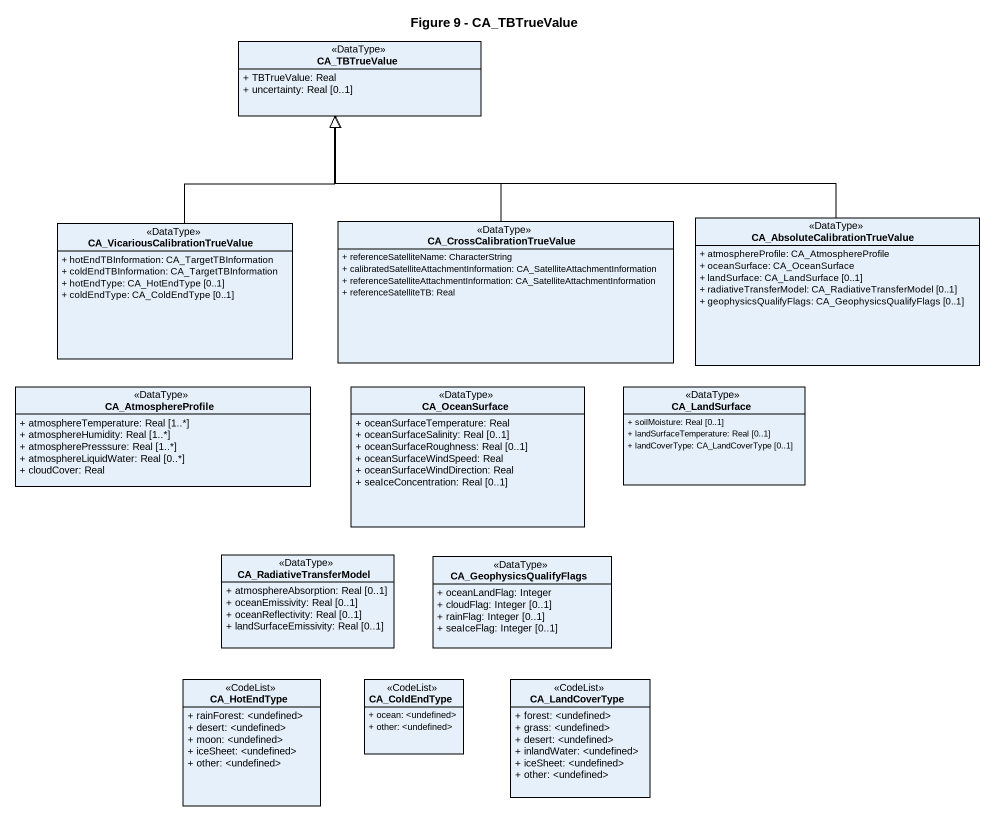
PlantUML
@startuml
title Figure 9 - CA_TBTrueValue
hide circle
hide empty members
skinparam classAttributeIconSize 0
class CA_TBTrueValue <<DataType>> {
  + TBTrueValue: Real
  + uncertainty: Real [0..1]
}
class "CA_VicariousCalibrationTrueValue" as CA_VicariousCalibrationTrueV <<DataType>> {
  + hotEndTBInformation: CA_TargetTBInformation
  + coldEndTBInformation: CA_TargetTBInformation
  + hotEndType: CA_HotEndType [0..1]
  + coldEndType: CA_ColdEndType [0..1]
}
class CA_CrossCalibrationTrueValue <<DataType>> {
  + referenceSatelliteName: CharacterString
  + calibratedSatelliteAttachmentInformation: CA_SatelliteAttachmentInformation
  + referenceSatelliteAttachmentInformation: CA_SatelliteAttachmentInformation
  + referenceSatelliteTB: Real
}
class "CA_AbsoluteCalibrationTrueValue" as CA_AbsoluteCalibrationTrueVa <<DataType>> {
  + atmosphereProfile: CA_AtmosphereProfile
  + oceanSurface: CA_OceanSurface
  + landSurface: CA_LandSurface [0..1]
  + radiativeTransferModel: CA_RadiativeTransferModel [0..1]
  + geophysicsQualifyFlags: CA_GeophysicsQualifyFlags [0..1]
}
class CA_AtmosphereProfile <<DataType>> {
  + atmosphereTemperature: Real [1..*]
  + atmosphereHumidity: Real [1..*]
  + atmospherePresssure: Real [1..*]
  + atmosphereLiquidWater: Real [0..*]
  + cloudCover: Real
}
class CA_OceanSurface <<DataType>> {
  + oceanSurfaceTemperature: Real
  + oceanSurfaceSalinity: Real [0..1]
  + oceanSurfaceRoughness: Real [0..1]
  + oceanSurfaceWindSpeed: Real
  + oceanSurfaceWindDirection: Real
  + seaIceConcentration: Real [0..1]
}
class CA_LandSurface <<DataType>> {
  + soilMoisture: Real [0..1]
  + landSurfaceTemperature: Real [0..1]
  + landCoverType: CA_LandCoverType [0..1]
}
class CA_RadiativeTransferModel <<DataType>> {
  + atmosphereAbsorption: Real [0..1]
  + oceanEmissivity: Real [0..1]
  + oceanReflectivity: Real [0..1]
  + landSurfaceEmissivity: Real [0..1]
}
class CA_GeophysicsQualifyFlags <<DataType>> {
  + oceanLandFlag: Integer
  + cloudFlag: Integer [0..1]
  + rainFlag: Integer [0..1]
  + seaIceFlag: Integer [0..1]
}
class CA_HotEndType <<CodeList>> {
  + rainForest: <undefined>
  + desert: <undefined>
  + moon: <undefined>
  + iceSheet: <undefined>
  + other: <undefined>
}
class CA_ColdEndType <<CodeList>> {
  + ocean: <undefined>
  + other: <undefined>
}
class CA_LandCoverType <<CodeList>> {
  + forest: <undefined>
  + grass: <undefined>
  + desert: <undefined>
  + inlandWater: <undefined>
  + iceSheet: <undefined>
  + other: <undefined>
}
CA_VicariousCalibrationTrueV -up-|> CA_TBTrueValue
CA_CrossCalibrationTrueValue -up-|> CA_TBTrueValue
CA_AbsoluteCalibrationTrueVa -left-|> CA_TBTrueValue
@enduml
